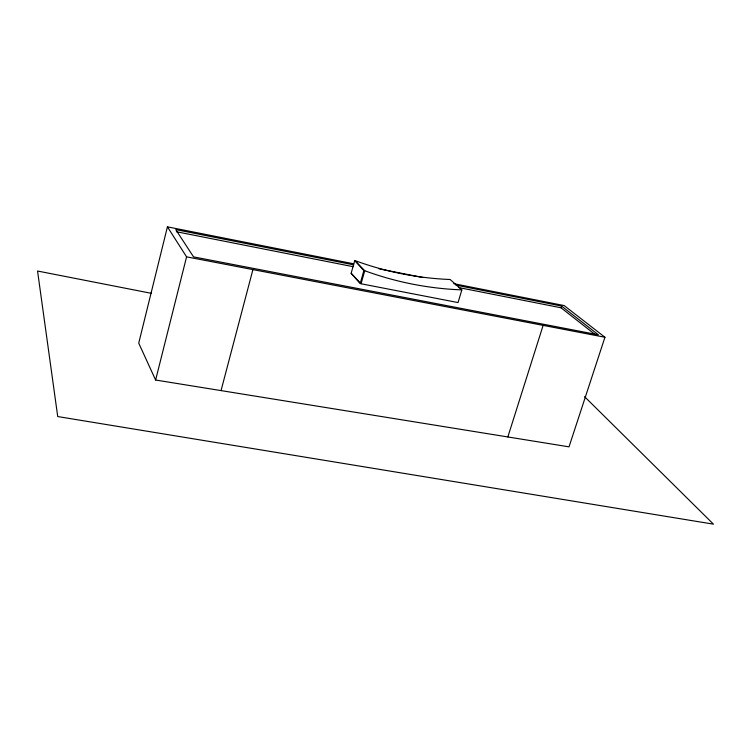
<?xml version="1.0" encoding="UTF-8"?>
<svg xmlns="http://www.w3.org/2000/svg" width="751" height="751" viewBox="0 0 751 751"><rect width="100%" height="100%" fill="white"/><g stroke="black" fill="none" stroke-linecap="round" stroke-linejoin="round"><path stroke-width="1.13" d="M353.721 263.808L167.426 226.84L138.728 343.141L155.617 380.025L569.023 446.845L604.94 337.255L564.161 305.563L453.764 283.662M155.617 380.025L186.577 256.851L167.426 226.84M221.047 390.595L252.918 269.6M351.149 273.28L354.735 260.494A387.187 346.699 -76.1 0 0 450.131 279.503L461.846 289.886L458.044 302.569L361.062 283.775L351.149 273.28L360.189 283.596L363.869 270.567L354.735 260.494L364.751 270.735A395.824 353.242 -75.5 0 0 461.846 289.886M361.062 283.775L364.751 270.735M507.836 436.951L543.133 325.38M595.045 334.458L561.016 307.779L561.56 306.051L455.923 285.117M186.577 256.851L604.94 337.255M151.505 293.35L37.55 271.027L57.724 416.552L713.45 524.16L584.56 396.659M176.429 231.74L353.223 266.699M458.842 287.577L561.016 307.779M379.02 268.83L422.719 277.495M353.73 264.868L175.753 229.599L193.551 256.88L598.387 334.815L561.56 306.051"/></g></svg>
